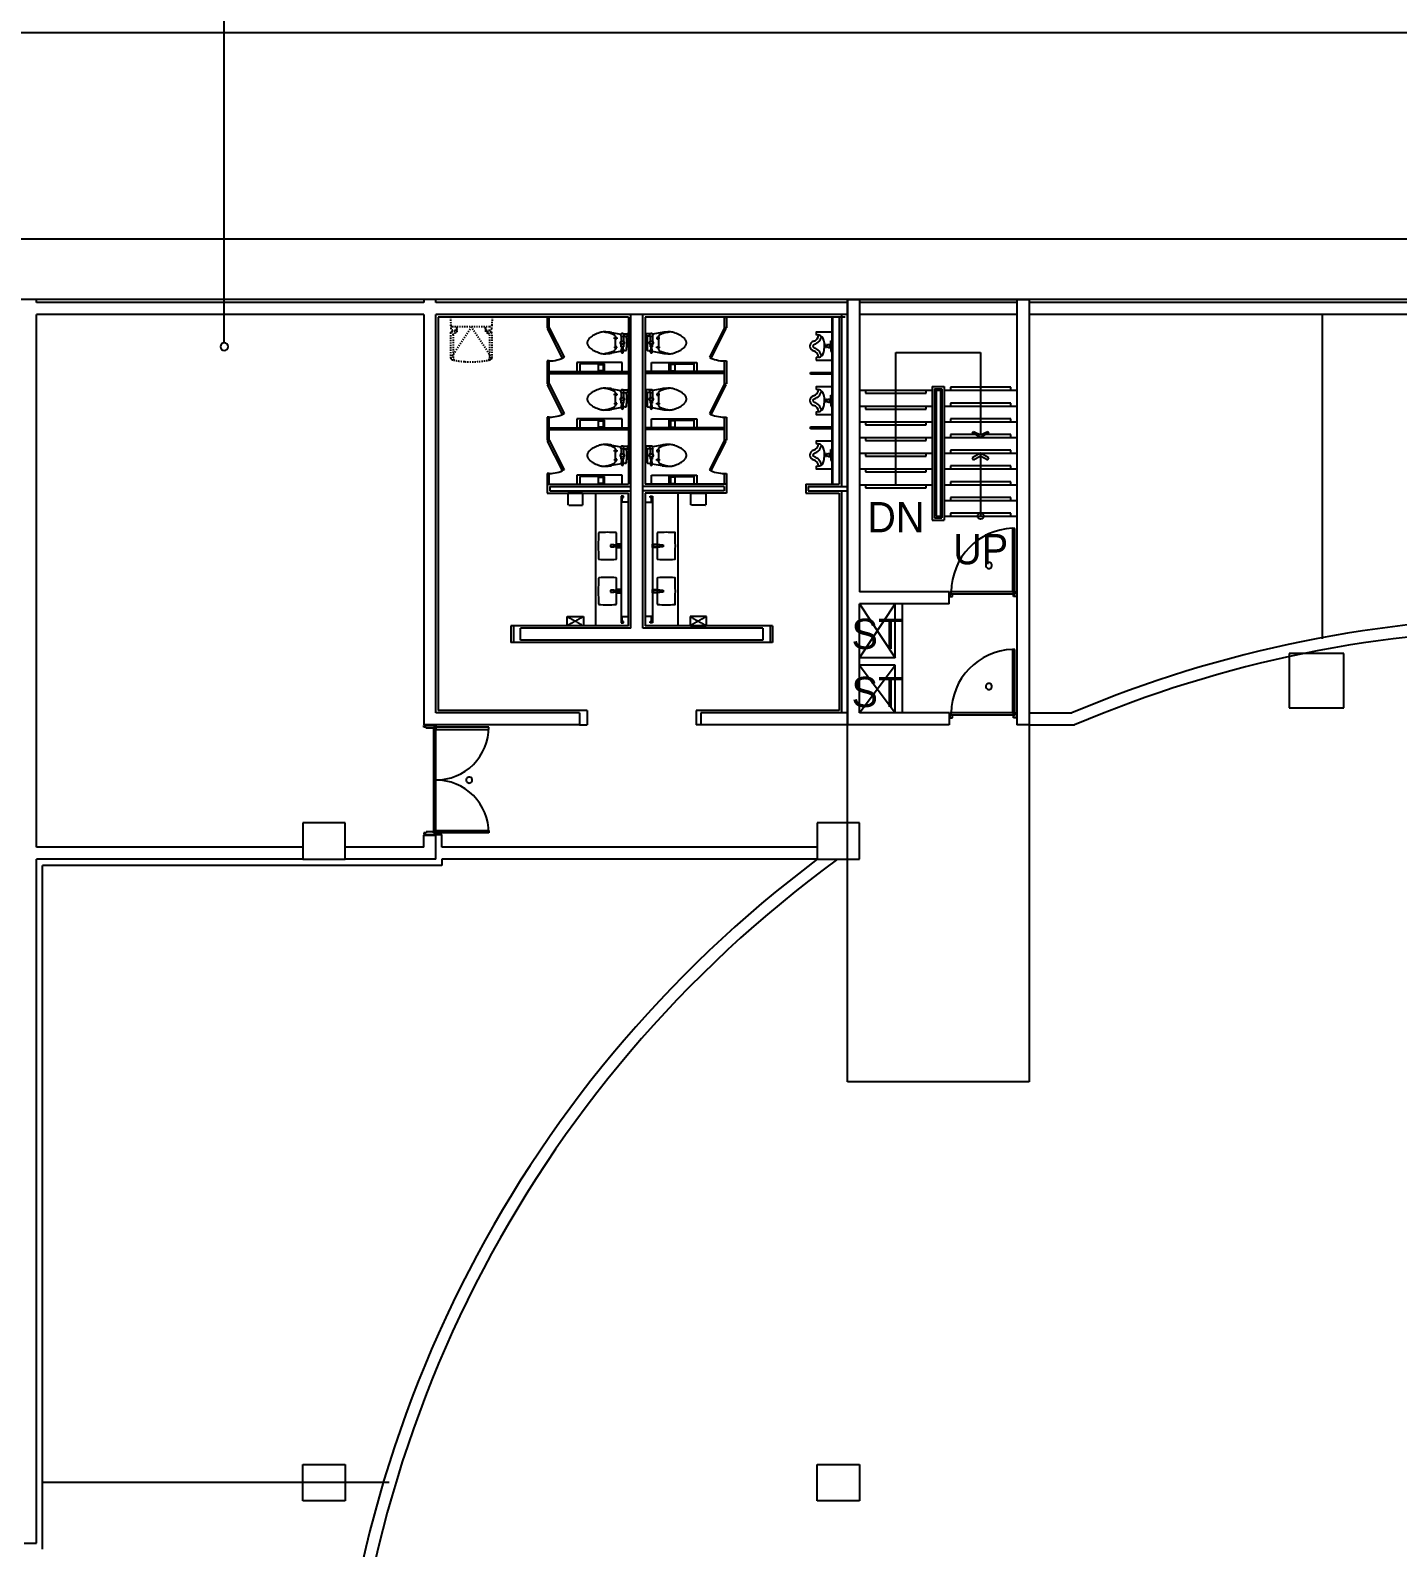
# Model space of a CAD drawing. Header units: millimetres. Extents: x -7718 to 421089, y 87466 to 341395.
# Drawn here: x 134553 to 157143, y 233334 to 258407 of the extents above; entities that cross this region are included whole.
import ezdxf
from ezdxf.enums import TextEntityAlignment as Align

# ---------------------------------------------------------------- set-up
doc = ezdxf.new("R2010")
doc.units = ezdxf.units.MM
doc.header["$LTSCALE"] = 200
doc.header["$MEASUREMENT"] = 0
doc.linetypes.add('HIDDEN', pattern=[2, 1, -1])
doc.linetypes.add('HIDDEN2', pattern=[0.188, 0.125, -0.063])
doc.layers.add('e-plan', color=9, linetype='CONTINUOUS')
doc.layers.add('e-room-box', color=7, linetype='CONTINUOUS')
doc.styles.add('kiahn', font='HY울릉도L.TTF')

msp = doc.modelspace()

# ---------------------------------------------------------------- linework, layer by layer
at = {"layer": 'e-plan'}
for p, q in [((205010, 258363), (117315, 258369)), ((163403, 254959), (116967, 254959)), ((164403, 253959), (117509, 253959)), ((134653, 253909), (134653, 253959)), ((141053, 253909), (134653, 253909)), ((141053, 253959), (141053, 253909)), ((141253, 253909), (141253, 253959)), ((141253, 253909), (141253, 253959)), ((148053, 253909), (141253, 253909)), ((148053, 253959), (148053, 246929)), ((148053, 253959), (148053, 246929)), ((151103, 253959), (148103, 253959)), ((150853, 253959), (148253, 253959)), ((148253, 253959), (148253, 249129)), ((148253, 253959), (148253, 249129)), ((150853, 253909), (148253, 253909)), ((150853, 253959), (150853, 246929)), ((151053, 253959), (151053, 246929)), ((164203, 253909), (151053, 253909)), ((141053, 253709), (134653, 253709)), ((134653, 244909), (134653, 253709)), ((141053, 253709), (141053, 246929)), ((141053, 253709), (141053, 246929)), ((144553, 253709), (141253, 253709)), ((141253, 247129), (141253, 253709)), ((148053, 253709), (141253, 253709)), ((141253, 247129), (141253, 253709)), ((144433, 253669), (141293, 253669)), ((141293, 253669), (141293, 247169)), ((143093, 253669), (143093, 253494)), ((143123, 253669), (143093, 253669)), ((143123, 253494), (143123, 253669)), ((144433, 253669), (144433, 250909)), ((144473, 248529), (144473, 253709)), ((144673, 248529), (144673, 253709)), ((144713, 253669), (144713, 250909)), ((148013, 253669), (144713, 253669)), ((148053, 253709), (144753, 253709)), ((146023, 253494), (146023, 253669)), ((146023, 253669), (146053, 253669)), ((146053, 253669), (146053, 253494)), ((147803, 253669), (147803, 250909)), ((147913, 253669), (147913, 250909)), ((147953, 253709), (147953, 250869)), ((150853, 253709), (148253, 253709)), ((172201, 253709), (151053, 253709)), ((155903, 248463), (155903, 253709)), ((155903, 248354), (155903, 253709)), ((143093, 253494), (143123, 253494)), ((143096, 253480), (143123, 253494)), ((143347, 252991), (143096, 253480)), ((143123, 253494), (143374, 253004)), ((144153, 253414), (144311, 253386)), ((144203, 253309), (144203, 253329)), ((144203, 253329), (144243, 253329)), ((144243, 253309), (144203, 253309)), ((144213, 253359), (144213, 253244)), ((144243, 253329), (144243, 253309)), ((144313, 253359), (144313, 253259)), ((144348, 253394), (144423, 253394)), ((144348, 253354), (144401, 253354)), ((144353, 253359), (144353, 253259)), ((144423, 253354), (144401, 253354)), ((144403, 253319), (144403, 253244)), ((144423, 253404), (144433, 253409)), ((144423, 253394), (144423, 253404)), ((144423, 253394), (144423, 253354)), ((144423, 253344), (144423, 253354)), ((144433, 253339), (144423, 253344)), ((144433, 253409), (144433, 253339)), ((144713, 253409), (144713, 253339)), ((144723, 253404), (144713, 253409)), ((144713, 253339), (144723, 253344)), ((144723, 253394), (144723, 253404)), ((144723, 253394), (144723, 253354)), ((144798, 253394), (144723, 253394)), ((144723, 253344), (144723, 253354)), ((144723, 253354), (144744, 253354)), ((144743, 253319), (144743, 253244)), ((144798, 253354), (144744, 253354)), ((144793, 253359), (144793, 253259)), ((144833, 253359), (144833, 253259)), ((144993, 253414), (144834, 253386)), ((144943, 253329), (144903, 253329)), ((144903, 253329), (144903, 253309)), ((144903, 253309), (144943, 253309)), ((144933, 253359), (144933, 253244)), ((144943, 253309), (144943, 253329)), ((146023, 253494), (145771, 253004)), ((145798, 252991), (146049, 253480)), ((146053, 253494), (146023, 253494)), ((146049, 253480), (146023, 253494)), ((147533, 253414), (147533, 253384)), ((147803, 253419), (147538, 253419)), ((147538, 253379), (147573, 253374)), ((147778, 253229), (147778, 253279)), ((147778, 253279), (147803, 253279)), ((147803, 252959), (147803, 253419)), ((143374, 253004), (143347, 252991)), ((144318, 253103), (144153, 253074)), ((144243, 253179), (144203, 253179)), ((144203, 253179), (144203, 253159)), ((144203, 253159), (144243, 253159)), ((144213, 253244), (144213, 253129)), ((144243, 253159), (144243, 253179)), ((144313, 253179), (144313, 253229)), ((144353, 253179), (144313, 253179)), ((144318, 253103), (144323, 253179)), ((144318, 253094), (144318, 253103)), ((144343, 253179), (144347, 253108)), ((144378, 253114), (144347, 253108)), ((144347, 253108), (144348, 253094)), ((144353, 253229), (144353, 253179)), ((144403, 253244), (144403, 253169)), ((144743, 253244), (144743, 253169)), ((144768, 253114), (144798, 253108)), ((144793, 253229), (144793, 253179)), ((144793, 253179), (144833, 253179)), ((144803, 253179), (144798, 253108)), ((144798, 253108), (144798, 253094)), ((144827, 253103), (144823, 253179)), ((144828, 253094), (144827, 253103)), ((144827, 253103), (144993, 253074)), ((144833, 253179), (144833, 253229)), ((144903, 253179), (144943, 253179)), ((144903, 253159), (144903, 253179)), ((144943, 253159), (144903, 253159)), ((144933, 253244), (144933, 253129)), ((144943, 253179), (144943, 253159)), ((145771, 253004), (145798, 252991)), ((147573, 253004), (147538, 252999)), ((147698, 253214), (147693, 253214)), ((147693, 253214), (147693, 253164)), ((147693, 253164), (147698, 253164)), ((147698, 253164), (147698, 253214)), ((147708, 253199), (147698, 253199)), ((147708, 253179), (147698, 253179)), ((147738, 253214), (147763, 253214)), ((147738, 253164), (147763, 253164)), ((147803, 253204), (147753, 253204)), ((147803, 253174), (147753, 253174)), ((147763, 253214), (147778, 253229)), ((147763, 253164), (147778, 253149)), ((147778, 253149), (147778, 253099)), ((147778, 253099), (147803, 253099)), ((148853, 250899), (148853, 253084)), ((148853, 253084), (150253, 253084)), ((150253, 253084), (150253, 251723)), ((143093, 252944), (143093, 252564)), ((143123, 252944), (143093, 252944)), ((143123, 252564), (143123, 252944)), ((143123, 252769), (144433, 252769)), ((144333, 252919), (143583, 252919)), ((143583, 252919), (143583, 252769)), ((143583, 252769), (144333, 252769)), ((143633, 252896), (143633, 252769)), ((144039, 252896), (143633, 252896)), ((143633, 252769), (144039, 252769)), ((143939, 252779), (143939, 252886)), ((143939, 252886), (144019, 252886)), ((144019, 252779), (143939, 252779)), ((144019, 252886), (144019, 252779)), ((144039, 252769), (144039, 252896)), ((144333, 252769), (144333, 252919)), ((146023, 252769), (144713, 252769)), ((144813, 252769), (144813, 252919)), ((144813, 252919), (145563, 252919)), ((145563, 252769), (144813, 252769)), ((145107, 252769), (145107, 252896)), ((145107, 252896), (145513, 252896)), ((145513, 252769), (145107, 252769)), ((145207, 252886), (145127, 252886)), ((145127, 252886), (145127, 252779)), ((145127, 252779), (145207, 252779)), ((145207, 252779), (145207, 252886)), ((145513, 252896), (145513, 252769)), ((145563, 252919), (145563, 252769)), ((146023, 252564), (146023, 252944)), ((146023, 252944), (146053, 252944)), ((146053, 252944), (146053, 252564)), ((147443, 252724), (147443, 252754)), ((147443, 252754), (147803, 252754)), ((147533, 252994), (147533, 252964)), ((147538, 252959), (147803, 252959)), ((147803, 252754), (147803, 252724)), ((143093, 252564), (143123, 252564)), ((143096, 252550), (143123, 252564)), ((143347, 252061), (143096, 252550)), ((143123, 252739), (144433, 252739)), ((143123, 252564), (143374, 252074)), ((146023, 252739), (144713, 252739)), ((146023, 252564), (145771, 252074)), ((145798, 252061), (146049, 252550)), ((146053, 252564), (146023, 252564)), ((146049, 252550), (146023, 252564)), ((147803, 252724), (147443, 252724)), ((147533, 252514), (147533, 252484)), ((147803, 252519), (147538, 252519)), ((147803, 252059), (147803, 252519)), ((149453, 252524), (149653, 252524)), ((149453, 252524), (149453, 250314)), ((149653, 252524), (149653, 250314)), ((150753, 252509), (149753, 252509)), ((149753, 252509), (149753, 252459)), ((150753, 252459), (150753, 252509)), ((144153, 252484), (144311, 252456)), ((144203, 252379), (144203, 252399)), ((144203, 252399), (144243, 252399)), ((144243, 252379), (144203, 252379)), ((144243, 252249), (144203, 252249)), ((144203, 252249), (144203, 252229)), ((144213, 252429), (144213, 252314)), ((144213, 252314), (144213, 252199)), ((144243, 252399), (144243, 252379)), ((144243, 252229), (144243, 252249)), ((144313, 252429), (144313, 252329)), ((144313, 252249), (144313, 252299)), ((144353, 252249), (144313, 252249)), ((144318, 252173), (144323, 252249)), ((144343, 252249), (144347, 252178)), ((144348, 252464), (144423, 252464)), ((144348, 252424), (144401, 252424)), ((144353, 252429), (144353, 252329)), ((144353, 252299), (144353, 252249)), ((144423, 252424), (144401, 252424)), ((144403, 252389), (144403, 252314)), ((144403, 252314), (144403, 252239)), ((144423, 252474), (144433, 252479)), ((144423, 252464), (144423, 252474)), ((144423, 252464), (144423, 252424)), ((144423, 252414), (144423, 252424)), ((144433, 252409), (144423, 252414)), ((144433, 252479), (144433, 252409)), ((144713, 252479), (144713, 252409)), ((144723, 252474), (144713, 252479)), ((144713, 252409), (144723, 252414)), ((144723, 252464), (144723, 252474)), ((144723, 252464), (144723, 252424)), ((144798, 252464), (144723, 252464)), ((144723, 252414), (144723, 252424)), ((144723, 252424), (144744, 252424)), ((144743, 252389), (144743, 252314)), ((144743, 252314), (144743, 252239)), ((144798, 252424), (144744, 252424)), ((144793, 252429), (144793, 252329)), ((144793, 252299), (144793, 252249)), ((144793, 252249), (144833, 252249)), ((144803, 252249), (144798, 252178)), ((144827, 252173), (144823, 252249)), ((144833, 252429), (144833, 252329)), ((144833, 252249), (144833, 252299)), ((144993, 252484), (144834, 252456)), ((144943, 252399), (144903, 252399)), ((144903, 252399), (144903, 252379)), ((144903, 252379), (144943, 252379)), ((144903, 252249), (144943, 252249)), ((144903, 252229), (144903, 252249)), ((144933, 252429), (144933, 252314)), ((144933, 252314), (144933, 252199)), ((144943, 252379), (144943, 252399)), ((144943, 252249), (144943, 252229)), ((147538, 252479), (147573, 252474)), ((147698, 252314), (147693, 252314)), ((147693, 252314), (147693, 252264)), ((147693, 252264), (147698, 252264)), ((147698, 252264), (147698, 252314)), ((147708, 252299), (147698, 252299)), ((147708, 252279), (147698, 252279)), ((147738, 252314), (147763, 252314)), ((147738, 252264), (147763, 252264)), ((147803, 252304), (147753, 252304)), ((147803, 252274), (147753, 252274)), ((147763, 252314), (147778, 252329)), ((147763, 252264), (147778, 252249)), ((147778, 252329), (147778, 252379)), ((147778, 252379), (147803, 252379)), ((147778, 252249), (147778, 252199)), ((148253, 252459), (149453, 252459)), ((148353, 252459), (148353, 252409)), ((148353, 252409), (149353, 252409)), ((149353, 252409), (149353, 252459)), ((149493, 252484), (149613, 252484)), ((149493, 252484), (149493, 250354)), ((149518, 252459), (149588, 252459)), ((149518, 252459), (149518, 250379)), ((149588, 252459), (149588, 250379)), ((149613, 252484), (149613, 250354)), ((149653, 252459), (150853, 252459)), ((150753, 252249), (149753, 252249)), ((149753, 252249), (149753, 252199)), ((150753, 252199), (150753, 252249)), ((143093, 252014), (143093, 251634)), ((143123, 252014), (143093, 252014)), ((143123, 251634), (143123, 252014)), ((143374, 252074), (143347, 252061)), ((144318, 252173), (144153, 252144)), ((144203, 252229), (144243, 252229)), ((144318, 252164), (144318, 252173)), ((144378, 252184), (144347, 252178)), ((144347, 252178), (144348, 252164)), ((144768, 252184), (144798, 252178)), ((144798, 252178), (144798, 252164)), ((144828, 252164), (144827, 252173)), ((144827, 252173), (144993, 252144)), ((144943, 252229), (144903, 252229)), ((145771, 252074), (145798, 252061)), ((146023, 251634), (146023, 252014)), ((146023, 252014), (146053, 252014)), ((146053, 252014), (146053, 251634)), ((147533, 252094), (147533, 252064)), ((147573, 252104), (147538, 252099)), ((147538, 252059), (147803, 252059)), ((147778, 252199), (147803, 252199)), ((148253, 252199), (149453, 252199)), ((148353, 252199), (148353, 252149)), ((148353, 252149), (149353, 252149)), ((149353, 252149), (149353, 252199)), ((149493, 252199), (149518, 252199)), ((149588, 252199), (149613, 252199)), ((149653, 252199), (150853, 252199)), ((143123, 251839), (144433, 251839)), ((143123, 251809), (144433, 251809)), ((144333, 251989), (143583, 251989)), ((143583, 251989), (143583, 251839)), ((143583, 251839), (144333, 251839)), ((144039, 251966), (143633, 251966)), ((143633, 251966), (143633, 251839)), ((143939, 251849), (143939, 251956)), ((143939, 251956), (144019, 251956)), ((144019, 251849), (143939, 251849)), ((144019, 251956), (144019, 251849)), ((144039, 251839), (144039, 251966)), ((144333, 251839), (144333, 251989)), ((146023, 251839), (144713, 251839)), ((146023, 251809), (144713, 251809)), ((144813, 251839), (144813, 251989)), ((144813, 251989), (145563, 251989)), ((145563, 251839), (144813, 251839)), ((145107, 251839), (145107, 251966)), ((145107, 251966), (145513, 251966)), ((145513, 251839), (145107, 251839)), ((145207, 251956), (145127, 251956)), ((145127, 251956), (145127, 251849)), ((145127, 251849), (145207, 251849)), ((145207, 251849), (145207, 251956)), ((145513, 251966), (145513, 251839)), ((145563, 251989), (145563, 251839)), ((147443, 251824), (147443, 251854)), ((147443, 251854), (147803, 251854)), ((147803, 251824), (147443, 251824)), ((147803, 251854), (147803, 251824)), ((148253, 251939), (149453, 251939)), ((148353, 251939), (148353, 251889)), ((148353, 251889), (149353, 251889)), ((149353, 251889), (149353, 251939)), ((149493, 251939), (149518, 251939)), ((149588, 251939), (149613, 251939)), ((149653, 251939), (150853, 251939)), ((150753, 251989), (149753, 251989)), ((149753, 251989), (149753, 251939)), ((150113, 251756), (150136, 251779)), ((150253, 251679), (150113, 251756)), ((150136, 251779), (150253, 251723)), ((150253, 251723), (150369, 251779)), ((150388, 251756), (150253, 251679)), ((150369, 251779), (150388, 251756)), ((150753, 251939), (150753, 251989)), ((143093, 251634), (143123, 251634)), ((143096, 251620), (143123, 251634)), ((143347, 251131), (143096, 251620)), ((143123, 251634), (143374, 251144)), ((144153, 251554), (144311, 251526)), ((144213, 251499), (144213, 251384)), ((144313, 251499), (144313, 251399)), ((144348, 251534), (144423, 251534)), ((144348, 251494), (144401, 251494)), ((144353, 251499), (144353, 251399)), ((144423, 251494), (144401, 251494)), ((144423, 251544), (144433, 251549)), ((144423, 251534), (144423, 251544)), ((144423, 251534), (144423, 251494)), ((144423, 251484), (144423, 251494)), ((144433, 251549), (144433, 251479)), ((144713, 251549), (144713, 251479)), ((144723, 251544), (144713, 251549)), ((144723, 251534), (144723, 251544)), ((144723, 251534), (144723, 251494)), ((144798, 251534), (144723, 251534)), ((144723, 251484), (144723, 251494)), ((144723, 251494), (144744, 251494)), ((144798, 251494), (144744, 251494)), ((144793, 251499), (144793, 251399)), ((144833, 251499), (144833, 251399)), ((144993, 251554), (144834, 251526)), ((144933, 251499), (144933, 251384)), ((146023, 251634), (145771, 251144)), ((145798, 251131), (146049, 251620)), ((146053, 251634), (146023, 251634)), ((146049, 251620), (146023, 251634)), ((147533, 251614), (147533, 251584)), ((147803, 251619), (147538, 251619)), ((147538, 251579), (147573, 251574)), ((147803, 251159), (147803, 251619)), ((148253, 251679), (149453, 251679)), ((148353, 251679), (148353, 251629)), ((148353, 251629), (149353, 251629)), ((149353, 251629), (149353, 251679)), ((149493, 251679), (149518, 251679)), ((149588, 251679), (149613, 251679)), ((149653, 251679), (150853, 251679)), ((150753, 251729), (149753, 251729)), ((149753, 251729), (149753, 251679)), ((150753, 251679), (150753, 251729)), ((144318, 251243), (144153, 251214)), ((144203, 251449), (144203, 251469)), ((144203, 251469), (144243, 251469)), ((144243, 251449), (144203, 251449)), ((144243, 251319), (144203, 251319)), ((144203, 251319), (144203, 251299)), ((144203, 251299), (144243, 251299)), ((144213, 251384), (144213, 251269)), ((144243, 251469), (144243, 251449)), ((144243, 251299), (144243, 251319)), ((144313, 251319), (144313, 251369)), ((144353, 251319), (144313, 251319)), ((144318, 251243), (144323, 251319)), ((144318, 251234), (144318, 251243)), ((144343, 251319), (144347, 251248)), ((144378, 251254), (144347, 251248)), ((144347, 251248), (144348, 251234)), ((144353, 251369), (144353, 251319)), ((144403, 251459), (144403, 251384)), ((144403, 251384), (144403, 251309)), ((144433, 251479), (144423, 251484)), ((144713, 251479), (144723, 251484)), ((144743, 251459), (144743, 251384)), ((144743, 251384), (144743, 251309)), ((144768, 251254), (144798, 251248)), ((144793, 251369), (144793, 251319)), ((144793, 251319), (144833, 251319)), ((144803, 251319), (144798, 251248)), ((144798, 251248), (144798, 251234)), ((144827, 251243), (144823, 251319)), ((144828, 251234), (144827, 251243)), ((144827, 251243), (144993, 251214)), ((144833, 251319), (144833, 251369)), ((144943, 251469), (144903, 251469)), ((144903, 251469), (144903, 251449)), ((144903, 251449), (144943, 251449)), ((144903, 251319), (144943, 251319)), ((144903, 251299), (144903, 251319)), ((144943, 251299), (144903, 251299)), ((144933, 251384), (144933, 251269)), ((144943, 251449), (144943, 251469)), ((144943, 251319), (144943, 251299)), ((147698, 251414), (147693, 251414)), ((147693, 251414), (147693, 251364)), ((147693, 251364), (147698, 251364)), ((147698, 251364), (147698, 251414)), ((147708, 251399), (147698, 251399)), ((147708, 251379), (147698, 251379)), ((147738, 251414), (147763, 251414)), ((147738, 251364), (147763, 251364)), ((147803, 251404), (147753, 251404)), ((147803, 251374), (147753, 251374)), ((147763, 251414), (147778, 251429)), ((147763, 251364), (147778, 251349)), ((147778, 251429), (147778, 251479)), ((147778, 251479), (147803, 251479)), ((147778, 251349), (147778, 251299)), ((147778, 251299), (147803, 251299)), ((148253, 251419), (149453, 251419)), ((148353, 251419), (148353, 251369)), ((148353, 251369), (149353, 251369)), ((149353, 251369), (149353, 251419)), ((149493, 251419), (149518, 251419)), ((149588, 251419), (149613, 251419)), ((149653, 251419), (150853, 251419)), ((150753, 251469), (149753, 251469)), ((149753, 251469), (149753, 251419)), ((150253, 251419), (150113, 251341)), ((150113, 251341), (150136, 251308)), ((150136, 251308), (150253, 251374)), ((150388, 251341), (150253, 251419)), ((150253, 251419), (150253, 250379)), ((150253, 251374), (150369, 251308)), ((150369, 251308), (150388, 251341)), ((150753, 251419), (150753, 251469)), ((143093, 251084), (143093, 250909)), ((143123, 251084), (143093, 251084)), ((143123, 250909), (143123, 251084)), ((143374, 251144), (143347, 251131)), ((144333, 251059), (143583, 251059)), ((143583, 251059), (143583, 250909)), ((143633, 251036), (143633, 250909)), ((144039, 251036), (143633, 251036)), ((143939, 250919), (143939, 251026)), ((143939, 251026), (144019, 251026)), ((144019, 251026), (144019, 250919)), ((144039, 250909), (144039, 251036)), ((144333, 250909), (144333, 251059)), ((144813, 250909), (144813, 251059)), ((144813, 251059), (145563, 251059)), ((145107, 250909), (145107, 251036)), ((145107, 251036), (145513, 251036)), ((145207, 251026), (145127, 251026)), ((145127, 251026), (145127, 250919)), ((145207, 250919), (145207, 251026)), ((145513, 251036), (145513, 250909)), ((145563, 251059), (145563, 250909)), ((145771, 251144), (145798, 251131)), ((146023, 250909), (146023, 251084)), ((146023, 251084), (146053, 251084)), ((146053, 251084), (146053, 250909)), ((147533, 251194), (147533, 251164)), ((147573, 251204), (147538, 251199)), ((147538, 251159), (147803, 251159)), ((148253, 251159), (149453, 251159)), ((148353, 251159), (148353, 251109)), ((148353, 251109), (149353, 251109)), ((149353, 251109), (149353, 251159)), ((149493, 251159), (149518, 251159)), ((149588, 251159), (149613, 251159)), ((149653, 251159), (150853, 251159)), ((150753, 251209), (149753, 251209)), ((149753, 251209), (149753, 251159)), ((150753, 251159), (150753, 251209)), ((143093, 250909), (144433, 250909)), ((143093, 250909), (143093, 250759)), ((143093, 250909), (143123, 250909)), ((143093, 250759), (144433, 250759)), ((143133, 250869), (144473, 250869)), ((143133, 250869), (143133, 250799)), ((143133, 250799), (144473, 250799)), ((143583, 250909), (144333, 250909)), ((143633, 250909), (144039, 250909)), ((143893, 248569), (143893, 250759)), ((144019, 250919), (143939, 250919)), ((144433, 248569), (144433, 250759)), ((146013, 250869), (144673, 250869)), ((146013, 250799), (144673, 250799)), ((146053, 250909), (144713, 250909)), ((144713, 250759), (144713, 248569)), ((146053, 250759), (144713, 250759)), ((145563, 250909), (144813, 250909)), ((145513, 250909), (145107, 250909)), ((145127, 250919), (145207, 250919)), ((145253, 248569), (145253, 250759)), ((146013, 250869), (146013, 250799)), ((146053, 250909), (146023, 250909)), ((146053, 250909), (146053, 250759)), ((147363, 250909), (147913, 250909)), ((147363, 250909), (147363, 250759)), ((147363, 250759), (147913, 250759)), ((147403, 250869), (148053, 250869)), ((147403, 250869), (147403, 250799)), ((147403, 250799), (148053, 250799)), ((147913, 250759), (147913, 247169)), ((147953, 250799), (147953, 247129)), ((148253, 250899), (149453, 250899)), ((148353, 250899), (148353, 250849)), ((148353, 250849), (149353, 250849)), ((149353, 250849), (149353, 250899)), ((149493, 250899), (149518, 250899)), ((149588, 250899), (149613, 250899)), ((149653, 250899), (150853, 250899)), ((150753, 250949), (149753, 250949)), ((149753, 250949), (149753, 250899)), ((150753, 250899), (150753, 250949)), ((144353, 250709), (144313, 250709)), ((144313, 250709), (144313, 248619)), ((144333, 250609), (144333, 250689)), ((144333, 250689), (144353, 250689)), ((144433, 250609), (144333, 250609)), ((144353, 250689), (144353, 250709)), ((144713, 250609), (144813, 250609)), ((144793, 250689), (144793, 250709)), ((144793, 250709), (144833, 250709)), ((144813, 250689), (144793, 250689)), ((144813, 250609), (144813, 250689)), ((144833, 250709), (144833, 248619)), ((149588, 250639), (149613, 250639)), ((149653, 250639), (150853, 250639)), ((150753, 250689), (149753, 250689)), ((149753, 250689), (149753, 250639)), ((150753, 250639), (150753, 250689)), ((149453, 250314), (149653, 250314)), ((149493, 250354), (149613, 250354)), ((149518, 250379), (149588, 250379)), ((149588, 250379), (149613, 250379)), ((149653, 250379), (150853, 250379)), ((150753, 250429), (149753, 250429)), ((149753, 250429), (149753, 250379)), ((150753, 250379), (150753, 250429)), ((150817, 250178), (150777, 250178)), ((150777, 250178), (150778, 249129)), ((150818, 249129), (150817, 250178)), ((144191, 249905), (144140, 249905)), ((144140, 249905), (144140, 249870)), ((144140, 249870), (144191, 249870)), ((144191, 249870), (144191, 249905)), ((144191, 249905), (144301, 249905)), ((144191, 249870), (144191, 249905)), ((144301, 249870), (144191, 249870)), ((144312, 249917), (144254, 249917)), ((144254, 249917), (144254, 249905)), ((144254, 249870), (144254, 249859)), ((144254, 249859), (144312, 249859)), ((144301, 249905), (144301, 249870)), ((144312, 249859), (144312, 249917)), ((144833, 249859), (144833, 249917)), ((144833, 249917), (144891, 249917)), ((144891, 249859), (144833, 249859)), ((144954, 249905), (144844, 249905)), ((144844, 249905), (144844, 249870)), ((144844, 249870), (144954, 249870)), ((144891, 249917), (144891, 249905)), ((144891, 249870), (144891, 249859)), ((144954, 249905), (145005, 249905)), ((144954, 249870), (144954, 249905)), ((144954, 249870), (144954, 249905)), ((145005, 249870), (144954, 249870)), ((145005, 249905), (145005, 249870)), ((144191, 249157), (144140, 249157)), ((144140, 249157), (144140, 249122)), ((144140, 249122), (144191, 249122)), ((144191, 249122), (144191, 249157)), ((144191, 249157), (144301, 249157)), ((144191, 249122), (144191, 249157)), ((144301, 249122), (144191, 249122)), ((144312, 249169), (144254, 249169)), ((144254, 249169), (144254, 249157)), ((144254, 249122), (144254, 249111)), ((144254, 249111), (144312, 249111)), ((144301, 249157), (144301, 249122)), ((144312, 249111), (144312, 249169)), ((144833, 249111), (144833, 249169)), ((144833, 249169), (144891, 249169)), ((144891, 249111), (144833, 249111)), ((144954, 249157), (144844, 249157)), ((144844, 249157), (144844, 249122)), ((144844, 249122), (144954, 249122)), ((144891, 249169), (144891, 249157)), ((144891, 249122), (144891, 249111)), ((144954, 249157), (145005, 249157)), ((144954, 249122), (144954, 249157)), ((144954, 249122), (144954, 249157)), ((145005, 249122), (144954, 249122)), ((145005, 249157), (145005, 249122)), ((149733, 249129), (148253, 249129)), ((149733, 248929), (149733, 249129)), ((149768, 249129), (149743, 249129)), ((149743, 249129), (149743, 249049)), ((149743, 249049), (149788, 249049)), ((150818, 249129), (149768, 249129)), ((149768, 249089), (149768, 249129)), ((149788, 249089), (149768, 249089)), ((150798, 249089), (149788, 249089)), ((149788, 249049), (149788, 249089)), ((150778, 249129), (150818, 249129)), ((150798, 249049), (150798, 249089)), ((150798, 249089), (150818, 249089)), ((150843, 249049), (150798, 249049)), ((150818, 249089), (150818, 249129)), ((150818, 249129), (150843, 249129)), ((150843, 249129), (150843, 249049)), ((149733, 248929), (148253, 248929)), ((148253, 247129), (148253, 248929)), ((148843, 248039), (148843, 248929)), ((148963, 247129), (148963, 248929)), ((144433, 248569), (142493, 248569)), ((142493, 248569), (142493, 248289)), ((142533, 248569), (142533, 248289)), ((142653, 248329), (142653, 248529)), ((144473, 248529), (142653, 248529)), ((144313, 248619), (144353, 248619)), ((144333, 248639), (144333, 248719)), ((144333, 248719), (144433, 248719)), ((144353, 248639), (144333, 248639)), ((144353, 248619), (144353, 248639)), ((146653, 248529), (144673, 248529)), ((144813, 248719), (144713, 248719)), ((146813, 248569), (144713, 248569)), ((144793, 248619), (144793, 248639)), ((144793, 248639), (144813, 248639)), ((144833, 248619), (144793, 248619)), ((144813, 248639), (144813, 248719)), ((146653, 248529), (146653, 248329)), ((146773, 248569), (146773, 248289)), ((146813, 248569), (146813, 248289)), ((146813, 248289), (142493, 248289)), ((146653, 248329), (142653, 248329)), ((148843, 248039), (148253, 248039)), ((150817, 248178), (150777, 248178)), ((150777, 248178), (150778, 247129)), ((150818, 247129), (150817, 248178)), ((148843, 247919), (148253, 247919)), ((148843, 247129), (148843, 247919)), ((143628, 247129), (141253, 247129)), ((143753, 247169), (141293, 247169)), ((143628, 247129), (143628, 246929)), ((143753, 247169), (143753, 246929)), ((147913, 247169), (145553, 247169)), ((145553, 247169), (145553, 246929)), ((148053, 247129), (145628, 247129)), ((145628, 247129), (145628, 246929)), ((149733, 247129), (148253, 247129)), ((149733, 247129), (148253, 247129)), ((149733, 247129), (149733, 246929)), ((149768, 247129), (149743, 247129)), ((149743, 247129), (149743, 247049)), ((149743, 247049), (149788, 247049)), ((150818, 247129), (149768, 247129)), ((149768, 247089), (149768, 247129)), ((149788, 247089), (149768, 247089)), ((150798, 247089), (149788, 247089)), ((149788, 247049), (149788, 247089)), ((150778, 247129), (150818, 247129)), ((150798, 247049), (150798, 247089)), ((150798, 247089), (150818, 247089)), ((150843, 247049), (150798, 247049)), ((150818, 247089), (150818, 247129)), ((150818, 247129), (150843, 247129)), ((150843, 247129), (150843, 247049)), ((151053, 247129), (151761, 247129)), ((143628, 246929), (141053, 246929)), ((141053, 246894), (141053, 246919)), ((141053, 246919), (141253, 246919)), ((141093, 246894), (141053, 246894)), ((141093, 246874), (141093, 246894)), ((141213, 246874), (141093, 246874)), ((141253, 246894), (141213, 246894)), ((141213, 246894), (141213, 246874)), ((141213, 246874), (141213, 245164)), ((141253, 246919), (141253, 246894)), ((141253, 245144), (141253, 246894)), ((142128, 246894), (141253, 246894)), ((141253, 246894), (141253, 246854)), ((141253, 246854), (142128, 246854)), ((142128, 246854), (142128, 246894)), ((143628, 246929), (143753, 246929)), ((145628, 246929), (145553, 246929)), ((148053, 246929), (145628, 246929)), ((149733, 246929), (148053, 246929)), ((151053, 246929), (150853, 246929)), ((151053, 246929), (150853, 246929)), ((151053, 246929), (151802, 246929)), ((141093, 245144), (141053, 245144)), ((141053, 245144), (141053, 245119)), ((141053, 245119), (141253, 245119)), ((141053, 244909), (141053, 245109)), ((141053, 245109), (141253, 245109)), ((141093, 245164), (141093, 245144)), ((141213, 245164), (141093, 245164)), ((141213, 245144), (141213, 245164)), ((141253, 245144), (141213, 245144)), ((141253, 245144), (141253, 245184)), ((141253, 245184), (142128, 245184)), ((141253, 245119), (141253, 245144)), ((142128, 245144), (141253, 245144)), ((141253, 245119), (141353, 245119)), ((141253, 244709), (141253, 245109)), ((141353, 244909), (141353, 245119)), ((142128, 245184), (142128, 245144)), ((139053, 244909), (134653, 244909)), ((141053, 244909), (139753, 244909)), ((147553, 244909), (141353, 244909)), ((139053, 244709), (134653, 244709)), ((134653, 233409), (134653, 244709)), ((141353, 244609), (134753, 244609)), ((134753, 233309), (134753, 244609)), ((141253, 244709), (139753, 244709)), ((147553, 244709), (141353, 244709)), ((141353, 244709), (141353, 244609)), ((139053, 234409), (134753, 234409)), ((140482, 234409), (134753, 234409)), ((134453, 233409), (134653, 233409))]:
    msp.add_line(p, q, dxfattribs=at)
at = {"layer": 'e-plan', "ltscale": 0.5}
for p, q in [((148053, 241029), (148053, 253959)), ((148053, 253959), (151053, 253959)), ((151053, 253959), (151053, 241029)), ((148253, 248929), (148843, 248039)), ((148253, 248039), (148843, 248929)), ((156253, 248109), (155353, 248109)), ((155353, 248109), (155353, 247209)), ((156253, 247209), (156253, 248109)), ((148253, 247919), (148843, 247129)), ((148253, 247129), (148843, 247919)), ((155353, 247209), (156253, 247209)), ((139753, 245309), (139053, 245309)), ((139053, 245309), (139053, 244709)), ((139753, 244709), (139753, 245309)), ((148253, 245309), (147553, 245309)), ((147553, 245309), (147553, 244709)), ((148253, 244709), (148253, 245309)), ((139053, 244709), (139753, 244709)), ((147553, 244709), (148253, 244709)), ((151053, 241029), (148053, 241029)), ((139053, 234709), (139753, 234709)), ((139053, 234109), (139053, 234709)), ((139753, 234709), (139753, 234109)), ((147553, 234709), (148253, 234709)), ((147553, 234109), (147553, 234709)), ((148253, 234709), (148253, 234109)), ((139753, 234109), (139053, 234109)), ((148253, 234109), (147553, 234109))]:
    msp.add_line(p, q, dxfattribs=at)
at = {"layer": 'e-plan', "linetype": 'HIDDEN', "ltscale": 0.1, "extrusion": (0, 0, -1)}
for p, q in [((141493, 253669), (141499, 253539)), ((142183, 253669), (141493, 253669)), ((141499, 253539), (141502, 253482)), ((141502, 252991), (141838, 253506)), ((142141, 253506), (141534, 253506)), ((141598, 253459), (141601, 253506)), ((141599, 253437), (141603, 253506)), ((142174, 252991), (141838, 253506)), ((142076, 253437), (142073, 253506)), ((142077, 253459), (142075, 253506)), ((142176, 253539), (142173, 253482)), ((142183, 253669), (142176, 253539)), ((141571, 253430), (141511, 253425)), ((141538, 253378), (141538, 252986)), ((141566, 253403), (141561, 253402)), ((142104, 253431), (142164, 253426)), ((142109, 253403), (142115, 253403)), ((142138, 253378), (142138, 252987))]:
    msp.add_line(p, q, dxfattribs=at)
at = {"layer": 'e-plan', "linetype": 'HIDDEN2', "ltscale": 0.01}
msp.add_line((147793, 253669), (147793, 250909), dxfattribs=at)
at = {"layer": 'e-plan', "linetype": 'HIDDEN2', "ltscale": 0.005}
for p, q in [((143681, 250759), (143434, 250759)), ((143434, 250759), (143434, 250569)), ((143681, 250569), (143681, 250759)), ((145464, 250569), (145464, 250759)), ((145464, 250759), (145711, 250759)), ((145711, 250759), (145711, 250569)), ((143444, 250559), (143671, 250559)), ((145701, 250559), (145474, 250559)), ((143423, 248569), (143423, 248719)), ((143423, 248719), (143693, 248719)), ((143693, 248569), (143423, 248569)), ((143693, 248719), (143693, 248569)), ((145723, 248719), (145453, 248719)), ((145453, 248719), (145453, 248569)), ((145453, 248569), (145723, 248569)), ((145723, 248569), (145723, 248719))]:
    msp.add_line(p, q, dxfattribs=at)
at = {"layer": 'e-plan', "linetype": 'HIDDEN2', "ltscale": 0.02}
for p, q in [((143423, 248719), (143693, 248569)), ((143693, 248719), (143423, 248569)), ((145723, 248719), (145453, 248569)), ((145453, 248719), (145723, 248569))]:
    msp.add_line(p, q, dxfattribs=at)
at = {"layer": 'e-plan'}
for centre, radius in [((144333, 253374), 25), ((144333, 253244), 25), ((144813, 253374), 25), ((144813, 253244), 25), ((147733, 253189), 25), ((144333, 252444), 25), ((144333, 252314), 25), ((144813, 252444), 25), ((144813, 252314), 25), ((147733, 252289), 25), ((144333, 251514), 25), ((144813, 251514), 25), ((144333, 251384), 25), ((144813, 251384), 25), ((147733, 251389), 25), ((150253, 250379), 50)]:
    msp.add_circle(centre, radius, dxfattribs=at)
at = {"layer": 'e-plan', "linetype": 'HIDDEN', "ltscale": 0.1, "extrusion": (0, 0, -1)}
for centre, radius, start, end in [((-141534, 253541), 35, 269.9943, 356.9943), ((-142141, 253541), 35, 182.9943, 269.9943), ((-146897, 253199), 5399, 357.79, 2.3013), ((-141538, 253484), 36, 274.4553, 356.9943), ((-141512, 253416), 10, 2.3013, 85.2307), ((-141730, 255941), 2500, 273.4942, 274.4553), ((-141563, 253378), 25, 359.9943, 85.2307), ((-141563, 253439), 36, 182.8567, 265.2307), ((-141568, 253460), 30, 182.8567, 265.2307), ((-141579, 253465), 20, 182.8567, 273.4942), ((-142112, 253439), 36, 274.758, 357.1319), ((-142097, 253466), 20, 266.4945, 357.1319), ((-142107, 253460), 30, 274.758, 357.1319), ((-141945, 255941), 2500, 265.5333, 266.4945), ((-142113, 253378), 25, 94.758, 179.9943), ((-142137, 253484), 36, 182.9943, 265.5333), ((-142163, 253416), 10, 94.758, 177.6873), ((-136779, 253198), 5399, 177.6873, 182.1986), ((-141540, 252992), 38, 282.586, 357.79), ((-141514, 252982), 10, 283.6392, 338.2644), ((-141810, 254205), 1268, 281.4901, 283.6392), ((-141810, 254205), 1280, 273.9043, 282.586), ((-141563, 252986), 25, 281.4901, 359.9943), ((-141837, 254604), 1680, 266.0843, 273.9043), ((-141865, 254205), 1280, 257.4027, 266.0843), ((-142113, 252987), 25, 179.9943, 258.4986), ((-141865, 254205), 1268, 256.3494, 258.4986), ((-142136, 252992), 38, 182.1986, 257.4027), ((-142162, 252982), 10, 201.7242, 256.3494)]:
    msp.add_arc(centre, radius, start, end, dxfattribs=at)
at = {"layer": 'e-plan'}
for centre, radius, start, end in [((143840, 253244), 87.7, 170.5377, 180), ((143860, 253240), 108, 162.0099, 170.5377), ((143836, 253248), 82.6, 146.3099, 162.0099), ((143905, 253202), 165, 135.2192, 146.3099), ((143981, 253126), 273, 126.8699, 135.2192), ((143948, 253171), 217, 117.5073, 126.8699), ((144257, 252577), 887, 113.9625, 117.5073), ((144125, 252873), 562, 109.5108, 113.9625), ((144274, 252455), 1007, 108.4349, 109.5108), ((144100, 252977), 456, 106.8361, 108.4349), ((144029, 253210), 213, 98.7462, 106.8361), ((144043, 253120), 304, 91.9723, 98.7462), ((144048, 252982), 441, 85.2364, 91.9723), ((144014, 253083), 337, 78.3435, 85.6013), ((143962, 252827), 599, 74.0546, 78.3435), ((144020, 252650), 775, 80.1534, 85.2364), ((144062, 253178), 234, 67.1947, 74.0546), ((144035, 253114), 303, 63.4349, 67.1947), ((143958, 252961), 475, 60.4325, 63.4349), ((144107, 253222), 174, 53.1301, 60.4325), ((144209, 253359), 3.54, 0, 53.1301), ((144333, 253244), 35, 124.8499, 235.1501), ((144333, 253374), 25, 53.1301, 151.0628), ((144333, 253244), 35, 304.8499, 55.1501), ((143940, 253319), 463, 0, 4.3383), ((145205, 253319), 463, 175.6617, 180), ((144813, 253244), 35, 124.8499, 235.1501), ((144813, 253374), 25, 28.9372, 126.8699), ((144813, 253244), 35, 304.8499, 55.1501), ((144936, 253359), 3.54, 126.8699, 180), ((145039, 253222), 174, 119.5675, 126.8699), ((145187, 252961), 475, 116.5651, 119.5675), ((145110, 253114), 303, 112.8053, 116.5651), ((145125, 252650), 775, 94.7636, 99.8466), ((145083, 253178), 234, 105.9454, 112.8053), ((145184, 252827), 599, 101.6565, 105.9454), ((145097, 252982), 441, 88.0277, 94.7636), ((145131, 253083), 337, 94.3987, 101.6565), ((145102, 253120), 304, 81.2538, 88.0277), ((145116, 253210), 213, 73.1639, 81.2538), ((145046, 252977), 456, 71.5651, 73.1639), ((144871, 252455), 1007, 70.4892, 71.5651), ((145020, 252873), 562, 66.0375, 70.4892), ((144888, 252577), 887, 62.4927, 66.0375), ((145197, 253171), 217, 53.1301, 62.4927), ((145164, 253126), 273, 44.7808, 53.1301), ((145240, 253202), 165, 33.6901, 44.7808), ((145309, 253248), 82.6, 17.9901, 33.6901), ((145285, 253240), 108, 9.4623, 17.9901), ((145305, 253244), 87.7, 360, 9.4623), ((147515, 253189), 83, 105.3921, 254.6079), ((147464, 253374), 109, 285.3921, 0), ((147464, 253374), 159, 285.3921, 351.6019), ((147538, 253414), 5, 90, 180), ((147538, 253384), 5.89, 188.1301, 261.8699), ((147545, 253255), 122, 12.9076, 77.0393), ((147321, 253203), 352, 357.5847, 12.9076), ((143840, 253244), 87.7, 180, 189.4623), ((143860, 253247), 108, 189.4623, 197.9901), ((143836, 253239), 82.6, 197.9901, 213.6901), ((143905, 253285), 165, 213.6901, 224.7808), ((143981, 253361), 273, 224.7808, 233.1301), ((143948, 253316), 217, 233.1301, 242.4927), ((144257, 253910), 887, 242.4927, 246.0375), ((144125, 253614), 562, 246.0375, 250.4892), ((144274, 254033), 1007, 250.4892, 251.5651), ((144100, 253510), 456, 251.5651, 253.1639), ((144029, 253277), 213, 253.1639, 261.2538), ((144043, 253367), 304, 261.2538, 268.0277), ((144048, 253505), 441, 268.0277, 274.7636), ((144025, 253311), 244, 274.3987, 283.5834), ((143888, 253878), 828, 283.5834, 285.9454), ((144020, 253837), 775, 274.7636, 279.8466), ((143823, 254106), 1064, 285.9454, 288.0286), ((143978, 253630), 564, 288.0286, 290.556), ((144074, 253375), 291, 290.556, 294.0722), ((144170, 253159), 54.8, 294.0722, 315), ((144200, 253129), 12.3, 315, 0), ((144333, 253093), 15, 176.6335, 3.3665), ((144332, 253360), 251, 280.3597, 284.0362), ((144388, 253136), 20, 284.0362, 297.0737), ((144395, 253123), 5.01, 297.0737, 354.2894), ((143940, 253169), 463, 354.2894, 0), ((145205, 253169), 463, 180, 185.7106), ((144750, 253123), 5.01, 185.7106, 242.9263), ((144757, 253136), 20, 242.9263, 255.9638), ((144813, 253360), 251, 255.9638, 259.6403), ((144813, 253093), 15, 176.6335, 3.3665), ((144945, 253129), 12.3, 180, 225), ((144975, 253159), 54.8, 225, 245.9278), ((145071, 253375), 291, 245.9278, 249.444), ((145167, 253630), 564, 249.444, 251.9714), ((145322, 254106), 1064, 251.9714, 254.0546), ((145125, 253837), 775, 260.1534, 265.2364), ((145257, 253878), 828, 254.0546, 256.4166), ((145097, 253505), 441, 265.2364, 271.9723), ((145120, 253311), 244, 256.4166, 265.6013), ((145102, 253367), 304, 271.9723, 278.7462), ((145116, 253277), 213, 278.7462, 286.8361), ((145046, 253510), 456, 286.8361, 288.4349), ((144871, 254033), 1007, 288.4349, 289.5108), ((145020, 253614), 562, 289.5108, 293.9625), ((144888, 253910), 887, 293.9625, 297.5073), ((145197, 253316), 217, 297.5073, 306.8699), ((145164, 253361), 273, 306.8699, 315.2192), ((145240, 253285), 165, 315.2192, 326.3099), ((145309, 253239), 82.6, 326.3099, 342.0099), ((145285, 253247), 108, 342.0099, 350.5377), ((145305, 253244), 87.7, 350.5377, 0), ((147515, 253189), 33, 105.3921, 254.6079), ((147464, 253004), 109, 0, 74.6079), ((147464, 253004), 159, 7.2203, 74.6079), ((147538, 252994), 5, 90, 180), ((147557, 253110), 108, 278.1301, 351.923), ((146723, 253229), 951, 351.923, 357.5847), ((143121, 253511), 567, 267.4507, 293.5105), ((146024, 253511), 567, 246.4895, 272.5493), ((147538, 252964), 5, 180, 270), ((144043, 252190), 304, 91.9723, 98.7462), ((144048, 252052), 441, 85.2364, 91.9723), ((145097, 252052), 441, 88.0277, 94.7636), ((145102, 252190), 304, 81.2538, 88.0277), ((147538, 252514), 5, 90, 180), ((143840, 252314), 87.7, 170.5377, 180), ((143840, 252314), 87.7, 180, 189.4623), ((143860, 252310), 108, 162.0099, 170.5377), ((143860, 252317), 108, 189.4623, 197.9901), ((143836, 252318), 82.6, 146.3099, 162.0099), ((143836, 252309), 82.6, 197.9901, 213.6901), ((143905, 252272), 165, 135.2192, 146.3099), ((143905, 252355), 165, 213.6901, 224.7808), ((143981, 252196), 273, 126.8699, 135.2192), ((143948, 252241), 217, 117.5073, 126.8699), ((144257, 251647), 887, 113.9625, 117.5073), ((144125, 251943), 562, 109.5108, 113.9625), ((144274, 251525), 1007, 108.4349, 109.5108), ((144100, 252047), 456, 106.8361, 108.4349), ((144029, 252280), 213, 98.7462, 106.8361), ((144014, 252153), 337, 78.3435, 85.6013), ((143962, 251897), 599, 74.0546, 78.3435), ((144020, 251720), 775, 80.1534, 85.2364), ((144062, 252248), 234, 67.1947, 74.0546), ((144035, 252184), 303, 63.4349, 67.1947), ((143958, 252031), 475, 60.4325, 63.4349), ((144107, 252292), 174, 53.1301, 60.4325), ((144209, 252429), 3.54, 0, 53.1301), ((144333, 252314), 35, 124.8499, 235.1501), ((144333, 252444), 25, 53.1301, 151.0628), ((144333, 252314), 35, 304.8499, 55.1501), ((143940, 252389), 463, 0, 4.3383), ((145205, 252389), 463, 175.6617, 180), ((144813, 252314), 35, 124.8499, 235.1501), ((144813, 252444), 25, 28.9372, 126.8699), ((144813, 252314), 35, 304.8499, 55.1501), ((144936, 252429), 3.54, 126.8699, 180), ((145039, 252292), 174, 119.5675, 126.8699), ((145187, 252031), 475, 116.5651, 119.5675), ((145110, 252184), 303, 112.8053, 116.5651), ((145125, 251720), 775, 94.7636, 99.8466), ((145083, 252248), 234, 105.9454, 112.8053), ((145184, 251897), 599, 101.6565, 105.9454), ((145131, 252153), 337, 94.3987, 101.6565), ((145116, 252280), 213, 73.1639, 81.2538), ((145046, 252047), 456, 71.5651, 73.1639), ((144871, 251525), 1007, 70.4892, 71.5651), ((145020, 251943), 562, 66.0375, 70.4892), ((144888, 251647), 887, 62.4927, 66.0375), ((145197, 252241), 217, 53.1301, 62.4927), ((145164, 252196), 273, 44.7808, 53.1301), ((145240, 252272), 165, 33.6901, 44.7808), ((145240, 252355), 165, 315.2192, 326.3099), ((145309, 252318), 82.6, 17.9901, 33.6901), ((145309, 252309), 82.6, 326.3099, 342.0099), ((145285, 252310), 108, 9.4623, 17.9901), ((145285, 252317), 108, 342.0099, 350.5377), ((145305, 252314), 87.7, 360, 9.4623), ((145305, 252314), 87.7, 350.5377, 0), ((147515, 252289), 83, 105.3921, 254.6079), ((147515, 252289), 33, 105.3921, 254.6079), ((147464, 252474), 109, 285.3921, 0), ((147464, 252474), 159, 285.3921, 351.6019), ((147464, 252104), 159, 7.2203, 74.6079), ((147538, 252484), 5.89, 188.1301, 261.8699), ((147545, 252355), 122, 12.9076, 77.0393), ((147321, 252303), 352, 357.5847, 12.9076), ((146723, 252329), 951, 351.923, 357.5847), ((143121, 252581), 567, 267.4507, 293.5105), ((143981, 252431), 273, 224.7808, 233.1301), ((143948, 252386), 217, 233.1301, 242.4927), ((144257, 252980), 887, 242.4927, 246.0375), ((144125, 252684), 562, 246.0375, 250.4892), ((144274, 253103), 1007, 250.4892, 251.5651), ((144100, 252580), 456, 251.5651, 253.1639), ((144029, 252347), 213, 253.1639, 261.2538), ((144043, 252437), 304, 261.2538, 268.0277), ((144048, 252575), 441, 268.0277, 274.7636), ((144025, 252381), 244, 274.3987, 283.5834), ((143888, 252948), 828, 283.5834, 285.9454), ((144020, 252907), 775, 274.7636, 279.8466), ((143823, 253176), 1064, 285.9454, 288.0286), ((143978, 252700), 564, 288.0286, 290.556), ((144074, 252445), 291, 290.556, 294.0722), ((144170, 252229), 54.8, 294.0722, 315), ((144200, 252199), 12.3, 315, 0), ((144333, 252163), 15, 176.6335, 3.3665), ((144332, 252430), 251, 280.3597, 284.0362), ((144388, 252206), 20, 284.0362, 297.0737), ((144395, 252193), 5.01, 297.0737, 354.2894), ((143940, 252239), 463, 354.2894, 0), ((145205, 252239), 463, 180, 185.7106), ((144750, 252193), 5.01, 185.7106, 242.9263), ((144757, 252206), 20, 242.9263, 255.9638), ((144813, 252430), 251, 255.9638, 259.6403), ((144813, 252163), 15, 176.6335, 3.3665), ((144945, 252199), 12.3, 180, 225), ((144975, 252229), 54.8, 225, 245.9278), ((145071, 252445), 291, 245.9278, 249.444), ((145167, 252700), 564, 249.444, 251.9714), ((145322, 253176), 1064, 251.9714, 254.0546), ((145125, 252907), 775, 260.1534, 265.2364), ((145257, 252948), 828, 254.0546, 256.4166), ((145097, 252575), 441, 265.2364, 271.9723), ((145120, 252381), 244, 256.4166, 265.6013), ((145102, 252437), 304, 271.9723, 278.7462), ((145116, 252347), 213, 278.7462, 286.8361), ((145046, 252580), 456, 286.8361, 288.4349), ((144871, 253103), 1007, 288.4349, 289.5108), ((145020, 252684), 562, 289.5108, 293.9625), ((144888, 252980), 887, 293.9625, 297.5073), ((145197, 252386), 217, 297.5073, 306.8699), ((145164, 252431), 273, 306.8699, 315.2192), ((146024, 252581), 567, 246.4895, 272.5493), ((147464, 252104), 109, 0, 74.6079), ((147538, 252094), 5, 90, 180), ((147538, 252064), 5, 180, 270), ((147557, 252210), 108, 278.1301, 351.923), ((143948, 251311), 217, 117.5073, 126.8699), ((144257, 250717), 887, 113.9625, 117.5073), ((144125, 251013), 562, 109.5108, 113.9625), ((144274, 250595), 1007, 108.4349, 109.5108), ((144100, 251117), 456, 106.8361, 108.4349), ((144029, 251350), 213, 98.7462, 106.8361), ((144043, 251260), 304, 91.9723, 98.7462), ((144048, 251122), 441, 85.2364, 91.9723), ((144014, 251223), 337, 78.3435, 85.6013), ((143962, 250967), 599, 74.0546, 78.3435), ((144020, 250790), 775, 80.1534, 85.2364), ((144062, 251318), 234, 67.1947, 74.0546), ((144035, 251254), 303, 63.4349, 67.1947), ((143958, 251101), 475, 60.4325, 63.4349), ((144107, 251362), 174, 53.1301, 60.4325), ((144209, 251499), 3.54, 0, 53.1301), ((144333, 251514), 25, 53.1301, 151.0628), ((143940, 251459), 463, 0, 4.3383), ((145205, 251459), 463, 175.6617, 180), ((144813, 251514), 25, 28.9372, 126.8699), ((144936, 251499), 3.54, 126.8699, 180), ((145039, 251362), 174, 119.5675, 126.8699), ((145187, 251101), 475, 116.5651, 119.5675), ((145110, 251254), 303, 112.8053, 116.5651), ((145125, 250790), 775, 94.7636, 99.8466), ((145083, 251318), 234, 105.9454, 112.8053), ((145184, 250967), 599, 101.6565, 105.9454), ((145097, 251122), 441, 88.0277, 94.7636), ((145131, 251223), 337, 94.3987, 101.6565), ((145102, 251260), 304, 81.2538, 88.0277), ((145116, 251350), 213, 73.1639, 81.2538), ((145046, 251117), 456, 71.5651, 73.1639), ((144871, 250595), 1007, 70.4892, 71.5651), ((145020, 251013), 562, 66.0375, 70.4892), ((144888, 250717), 887, 62.4927, 66.0375), ((145197, 251311), 217, 53.1301, 62.4927), ((147464, 251574), 109, 285.3921, 0), ((147464, 251574), 159, 285.3921, 351.6019), ((147538, 251614), 5, 90, 180), ((147538, 251584), 5.89, 188.1301, 261.8699), ((147545, 251455), 122, 12.9076, 77.0393), ((143840, 251384), 87.7, 170.5377, 180), ((143840, 251384), 87.7, 180, 189.4623), ((143860, 251380), 108, 162.0099, 170.5377), ((143860, 251387), 108, 189.4623, 197.9901), ((143836, 251388), 82.6, 146.3099, 162.0099), ((143836, 251379), 82.6, 197.9901, 213.6901), ((143905, 251342), 165, 135.2192, 146.3099), ((143905, 251425), 165, 213.6901, 224.7808), ((143981, 251266), 273, 126.8699, 135.2192), ((143981, 251501), 273, 224.7808, 233.1301), ((143948, 251456), 217, 233.1301, 242.4927), ((144257, 252050), 887, 242.4927, 246.0375), ((144125, 251754), 562, 246.0375, 250.4892), ((143978, 251770), 564, 288.0286, 290.556), ((144074, 251515), 291, 290.556, 294.0722), ((144170, 251299), 54.8, 294.0722, 315), ((144200, 251269), 12.3, 315, 0), ((144333, 251384), 35, 124.8499, 235.1501), ((144333, 251384), 35, 304.8499, 55.1501), ((144332, 251500), 251, 280.3597, 284.0362), ((144388, 251276), 20, 284.0362, 297.0737), ((144395, 251263), 5.01, 297.0737, 354.2894), ((143940, 251309), 463, 354.2894, 0), ((145205, 251309), 463, 180, 185.7106), ((144750, 251263), 5.01, 185.7106, 242.9263), ((144757, 251276), 20, 242.9263, 255.9638), ((144813, 251500), 251, 255.9638, 259.6403), ((144813, 251384), 35, 124.8499, 235.1501), ((144813, 251384), 35, 304.8499, 55.1501), ((144945, 251269), 12.3, 180, 225), ((144975, 251299), 54.8, 225, 245.9278), ((145071, 251515), 291, 245.9278, 249.444), ((145167, 251770), 564, 249.444, 251.9714), ((145020, 251754), 562, 289.5108, 293.9625), ((144888, 252050), 887, 293.9625, 297.5073), ((145197, 251456), 217, 297.5073, 306.8699), ((145164, 251266), 273, 44.7808, 53.1301), ((145164, 251501), 273, 306.8699, 315.2192), ((145240, 251342), 165, 33.6901, 44.7808), ((145240, 251425), 165, 315.2192, 326.3099), ((145309, 251388), 82.6, 17.9901, 33.6901), ((145309, 251379), 82.6, 326.3099, 342.0099), ((145285, 251380), 108, 9.4623, 17.9901), ((145285, 251387), 108, 342.0099, 350.5377), ((145305, 251384), 87.7, 360, 9.4623), ((145305, 251384), 87.7, 350.5377, 0), ((147515, 251389), 83, 105.3921, 254.6079), ((147515, 251389), 33, 105.3921, 254.6079), ((147464, 251204), 109, 0, 74.6079), ((147464, 251204), 159, 7.2203, 74.6079), ((147557, 251310), 108, 278.1301, 351.923), ((147321, 251403), 352, 357.5847, 12.9076), ((146723, 251429), 951, 351.923, 357.5847), ((143121, 251651), 567, 267.4507, 293.5105), ((144274, 252173), 1007, 250.4892, 251.5651), ((144100, 251650), 456, 251.5651, 253.1639), ((144029, 251417), 213, 253.1639, 261.2538), ((144043, 251507), 304, 261.2538, 268.0277), ((144048, 251645), 441, 268.0277, 274.7636), ((144025, 251451), 244, 274.3987, 283.5834), ((143888, 252018), 828, 283.5834, 285.9454), ((144020, 251977), 775, 274.7636, 279.8466), ((143823, 252246), 1064, 285.9454, 288.0286), ((144333, 251233), 15, 176.6335, 3.3665), ((144813, 251233), 15, 176.6335, 3.3665), ((145322, 252246), 1064, 251.9714, 254.0546), ((145125, 251977), 775, 260.1534, 265.2364), ((145257, 252018), 828, 254.0546, 256.4166), ((145097, 251645), 441, 265.2364, 271.9723), ((145120, 251451), 244, 256.4166, 265.6013), ((145102, 251507), 304, 271.9723, 278.7462), ((145116, 251417), 213, 278.7462, 286.8361), ((145046, 251650), 456, 286.8361, 288.4349), ((144871, 252173), 1007, 288.4349, 289.5108), ((146024, 251651), 567, 246.4895, 272.5493), ((147538, 251194), 5, 90, 180), ((147538, 251164), 5, 180, 270), ((148652, 249888), 4716, 177.3611, 182.6408), ((143946, 250105), 5, 91.6148, 177.3611), ((144088, 245065), 5047, 88.3871, 91.6148), ((144230, 250105), 5, 2.6408, 88.3871), ((139523, 249888), 4716, 0.0009, 2.6408), ((149622, 249888), 4716, 177.3592, 179.9991), ((144916, 250105), 5, 91.6129, 177.3592), ((145057, 245065), 5047, 88.3852, 91.6129), ((145200, 250105), 5, 2.6389, 88.3852), ((140493, 249888), 4716, 357.3592, 2.6389), ((150818, 249129), 1050, 92.1937, 180), ((139523, 249888), 4716, 357.3611, 0.0009), ((149622, 249888), 4716, 179.9991, 182.6389), ((143946, 249671), 5, 182.6408, 268.3871), ((144087, 254711), 5047, 268.3871, 271.6148), ((144230, 249671), 5, 271.6148, 357.3611), ((144916, 249671), 5, 182.6389, 268.3852), ((145058, 254711), 5047, 268.3852, 271.6129), ((145200, 249671), 5, 271.6129, 357.3592), ((150389, 249565), 50, 150, 330), ((150389, 249565), 50, 330, 150), ((148652, 249140), 4716, 177.3611, 182.6408), ((143946, 249357), 5, 91.6148, 177.3611), ((144088, 244317), 5047, 88.3871, 91.6148), ((144230, 249357), 5, 2.6408, 88.3871), ((139523, 249140), 4716, 0.0009, 2.6408), ((149622, 249140), 4716, 177.3592, 179.9991), ((144916, 249357), 5, 91.6129, 177.3592), ((145057, 244317), 5047, 88.3852, 91.6129), ((145200, 249357), 5, 2.6389, 88.3852), ((140493, 249140), 4716, 357.3592, 2.6389), ((139523, 249140), 4716, 357.3611, 0.0009), ((149622, 249140), 4716, 179.9991, 182.6389), ((143946, 248923), 5, 182.6408, 268.3871), ((144087, 253963), 5047, 268.3871, 271.6148), ((144230, 248923), 5, 271.6148, 357.3611), ((144916, 248923), 5, 182.6389, 268.3852), ((145058, 253963), 5047, 268.3852, 271.6129), ((145200, 248923), 5, 271.6129, 357.3592), ((159553, 228709), 20000, 90, 112.9272), ((159553, 228709), 19800, 90, 113.0443), ((150818, 247129), 1050, 92.1937, 180), ((150389, 247565), 50, 150, 330), ((150389, 247565), 50, 330, 150), ((141253, 246894), 875, 269.9998, 0), ((141253, 245144), 875, 359.9999, 90.0001), ((141803, 246019), 50, 120, 300), ((141803, 246019), 50, 300, 120), ((159553, 228709), 20000, 126.8699, 180), ((159553, 228709), 19800, 126.0912, 180)]:
    msp.add_arc(centre, radius, start, end, dxfattribs=at)
at = {"layer": 'e-plan', "linetype": 'HIDDEN2', "ltscale": 0.005}
for centre, start, end in [((143444, 250569), 180, 270), ((143671, 250569), 270, 0), ((145474, 250569), 180, 270), ((145701, 250569), 270, 0)]:
    msp.add_arc(centre, 10, start, end, dxfattribs=at)
at = {"layer": 'e-room-box'}
msp.add_line((137756, 253243), (137756, 260377), dxfattribs=at)
for start, end in [(90, 270), (270, 90)]:
    msp.add_arc((137756, 253180), 62.5, start, end, dxfattribs=at)

# ---------------------------------------------------------------- texts
at = {"layer": 'e-plan', "style": 'kiahn'}
for s, p in [('DN', (148852, 250363)), ('UP', (150254, 249830))]:
    msp.add_text(s, height=500, dxfattribs=at).set_placement(p, align=Align.MIDDLE)
for p in [(148538, 248434), (148538, 247474)]:
    msp.add_text('ST', height=500, dxfattribs=at).set_placement(p, align=Align.MIDDLE_CENTER)

doc.saveas('drawing.dxf')
